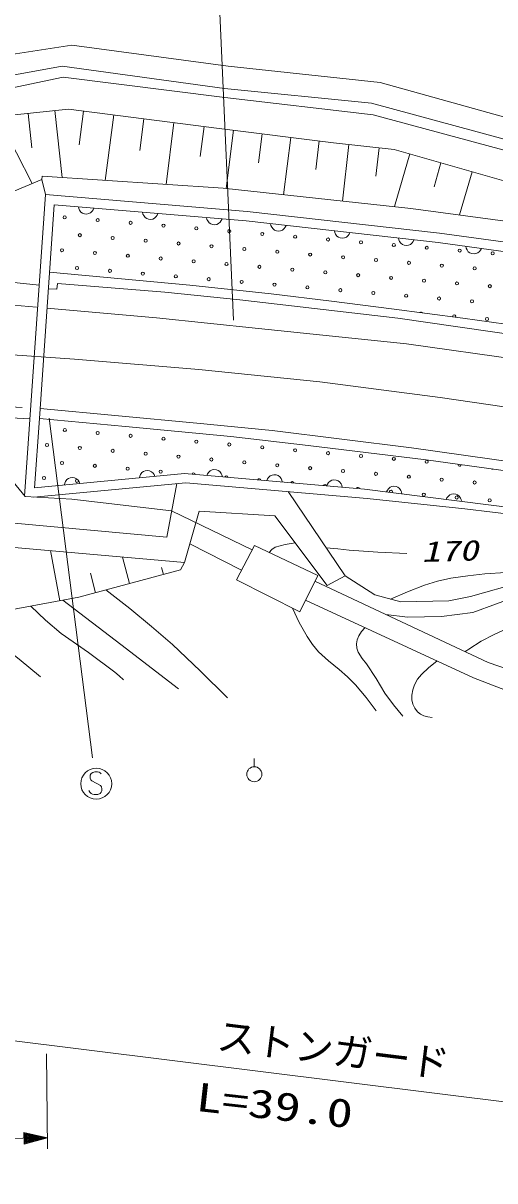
# Model space of a CAD drawing. Units: millimetres, scale not verified. Extents: x -625 to 656109, y -85041 to 274959.
# Drawn here: x 381585 to 411880, y 138257 to 212676 of the extents above; entities that cross this region are included whole.
import ezdxf
from ezdxf.enums import TextEntityAlignment as Align

# ---------------------------------------------------------------- set-up
doc = ezdxf.new("R2010")
doc.units = ezdxf.units.MM
doc.header["$LTSCALE"] = 1000
doc.linetypes.add('DASHED', pattern=[7.5, 6, -1.5])
doc.linetypes.add('LONG_DASHED_DOTTED', pattern=[15.25, 12, -1.5, 0.25, -1.5])
for name, color, linetype, lineweight in [('S-BGD', 7, 'Continuous', 13), ('S-BGD-HTXT', 6, 'Continuous', 13), ('S-BMK', 2, 'LONG_DASHED_DOTTED', 13)]:
    doc.layers.add(name, color=color, linetype=linetype, lineweight=lineweight)
doc.styles.add('ＭＳ ゴシック', font='')
doc.styles.add('ＭＳ 明朝', font='')
doc.styles.get('ＭＳ ゴシック').set_extended_font_data('MS Gothic')
doc.styles.get('ＭＳ 明朝').set_extended_font_data('MS Mincho')

# ---------------------------------------------------------------- blocks, each defined once
blk = doc.blocks.new('BUHIN6')
at = {"layer": 'S-BGD'}
blk.add_lwpolyline([(498, -42), (449, -153), (381, -245), (277, -347), (162, -398), (42, -423), (-112, -410), (-226, -365), (-331, -296), (-419, -178), (-471, -76), (-498, 42)], dxfattribs=at)
blk = doc.blocks.new('BUHIN7')
at = {"layer": 'S-BGD'}
blk.add_lwpolyline([(497, -56), (444, -166), (374, -256), (267, -355), (151, -402), (30, -424), (-124, -406), (-237, -358), (-339, -286), (-424, -166), (-472, -63), (-497, 56)], dxfattribs=at)
blk = doc.blocks.new('BUHIN8')
at = {"layer": 'S-BGD'}
blk.add_lwpolyline([(495, -68), (440, -177), (367, -265), (258, -361), (141, -406), (20, -424), (-134, -403), (-245, -352), (-346, -278), (-428, -156), (-474, -51), (-495, 68)], dxfattribs=at)
blk = doc.blocks.new('BUHIN13')
at = {"layer": 'S-BGD'}
blk.add_lwpolyline([(-496, 64), (-442, 173), (-370, 262), (-261, 359), (-145, 404), (-24, 424), (130, 404), (242, 355), (344, 281), (426, 159), (473, 55), (496, -64)], dxfattribs=at)
blk = doc.blocks.new('BUHIN14')
at = {"layer": 'S-BGD'}
blk.add_lwpolyline([(-498, 43), (-448, 154), (-380, 246), (-276, 347), (-162, 398), (-41, 423), (113, 409), (227, 364), (331, 295), (419, 177), (471, 75), (498, -43)], dxfattribs=at)
blk = doc.blocks.new('BUHIN15')
at = {"layer": 'S-BGD'}
blk.add_lwpolyline([(-498, -47), (-469, 71), (-418, 174), (-334, 292), (-230, 362), (-116, 408), (38, 423), (158, 399), (273, 350), (381, 249), (450, 158), (498, 47)], dxfattribs=at)
blk = doc.blocks.new('BUHIN16')
at = {"layer": 'S-BGD'}
blk.add_lwpolyline([(310, 645), (255, 705), (180, 740), (75, 760), (-80, 760), (-210, 725), (-320, 650), (-385, 540), (-390, 425), (-385, 350), (-345, 250), (-275, 195), (270, -120), (330, -210), (370, -335), (360, -455), (325, -550), (255, -640), (100, -685), (-130, -685), (-230, -670), (-325, -625), (-405, -550), (-475, -435)], dxfattribs=at)
blk.add_circle((0, 0), 995, dxfattribs=at)
blk = doc.blocks.new('BUHIN19')
at = {"layer": 'S-BGD'}
blk.add_line((0, 229), (0, 750), dxfattribs=at)
blk.add_circle((0, -262), 484, dxfattribs=at)

msp = doc.modelspace()

# ---------------------------------------------------------------- hatches: boundary and pattern name
at = {"layer": 'S-BGD'}
h = msp.add_hatch(dxfattribs=at)
h.set_pattern_fill('USER', color=256, style=0, pattern_type=2)
h.set_pattern_definition([(17.95, (400000, 200000), (-462400000, 1427000000), []), (287.95, (400000, 200000), (1427000000, 462400000), [])])
h.paths.add_polyline_path([(395295, 176901), (399352, 174830), (400505, 177179), (396448, 179101)])

# ---------------------------------------------------------------- linework, layer by layer
for p, q in [((395086, 193574), (393747, 224260)), ((377574, 210155), (384701, 211250)), ((384701, 211250), (394762, 209905)), ((384099, 209910), (378158, 208826)), ((394507, 208479), (384099, 209910)), ((394762, 209905), (404520, 208864)), ((378575, 208032), (384157, 209209)), ((384157, 209209), (394543, 207899)), ((403969, 207525), (394507, 208479)), ((404520, 208864), (415885, 205699)), ((394543, 207899), (404071, 206777)), ((381034, 206772), (384494, 207150)), ((383629, 207055), (384100, 202748)), ((384494, 207150), (394173, 205906)), ((385462, 207026), (385184, 204860)), ((415122, 204507), (403969, 207525)), ((380142, 206312), (382170, 202375)), ((381899, 206866), (382140, 204665)), ((387398, 206777), (386857, 202566)), ((389334, 206528), (389071, 204483)), ((391269, 206280), (390759, 202309)), ((404071, 206777), (414987, 203824)), ((393205, 206031), (392958, 204106)), ((394173, 205906), (401526, 204987)), ((395092, 205792), (394624, 202047)), ((396930, 205562), (396698, 203705)), ((398769, 205332), (398309, 201650)), ((400607, 205102), (400379, 203277)), ((401526, 204987), (405413, 204555)), ((402498, 204879), (402093, 201243)), ((404442, 204663), (404240, 202848)), ((405413, 204555), (415416, 201689)), ((406414, 204268), (405444, 200883)), ((408414, 203695), (407975, 202162)), ((382785, 202634), (378432, 200802)), ((382803, 202833), (382785, 202634)), ((382785, 202634), (383015, 201652)), ((394434, 202068), (382803, 202833)), ((410415, 203122), (409620, 200346)), ((406491, 200770), (394434, 202068)), ((381680, 182280), (383015, 201652)), ((383572, 201003), (382625, 187256)), ((383015, 201652), (395977, 200561)), ((395918, 199964), (383572, 201003)), ((395977, 200561), (408316, 199173)), ((418062, 199202), (406491, 200770)), ((408241, 198578), (395918, 199964)), ((408316, 199173), (417454, 197916)), ((417369, 197322), (408241, 198578)), ((392287, 195834), (383273, 196665)), ((382614, 195836), (376507, 196457)), ((383747, 195578), (383800, 195948)), ((383800, 195948), (390686, 195393)), ((397505, 195269), (392287, 195834)), ((383200, 195606), (383747, 195578)), ((390686, 195393), (395498, 194890)), ((401393, 194803), (397505, 195269)), ((382435, 194420), (376426, 194955)), ((390155, 193734), (383113, 194344)), ((395498, 194890), (405640, 193701)), ((405248, 194305), (401393, 194803)), ((409834, 193707), (405248, 194305)), ((396691, 193052), (390155, 193734)), ((405640, 193701), (414856, 192379)), ((418163, 192556), (409834, 193707)), ((406197, 192055), (396691, 193052)), ((416565, 190599), (406197, 192055)), ((376748, 188310), (381715, 182238)), ((382670, 187915), (392731, 186968)), ((382319, 182812), (382625, 187256)), ((382625, 187256), (388159, 186757)), ((383247, 187284), (386047, 165455)), ((392731, 186968), (397576, 186497)), ((388159, 186757), (394931, 186104)), ((394931, 186104), (399881, 185529)), ((397576, 186497), (406534, 185369)), ((399881, 185529), (407478, 184608)), ((406534, 185369), (417076, 183896)), ((407478, 184608), (417147, 183265)), ((382277, 182206), (392042, 183129)), ((391956, 183721), (382319, 182812)), ((391461, 183074), (390821, 179624)), ((403507, 182729), (391956, 183721)), ((392042, 183129), (403677, 182122)), ((398610, 182560), (402271, 177145)), ((422624, 180273), (403507, 182729)), ((381715, 182238), (384713, 182070)), ((384713, 182070), (391121, 181329)), ((403677, 182122), (409963, 181465)), ((391121, 181329), (396302, 178823)), ((392889, 181306), (391950, 178002)), ((397757, 181001), (392889, 181306)), ((401119, 176533), (397757, 181001)), ((409963, 181465), (417554, 180502)), ((390821, 179624), (381017, 180527)), ((380017, 179063), (391950, 178002)), ((383945, 175549), (383344, 178767)), ((395614, 177510), (392293, 179206)), ((395295, 176901), (396448, 179101)), ((396448, 179101), (400505, 177179)), ((388419, 176650), (387961, 178357)), ((391950, 178002), (391685, 177525)), ((391685, 177525), (385152, 175774)), ((386241, 176066), (385906, 177318)), ((390596, 177233), (390474, 177688)), ((400505, 177179), (399352, 174830)), ((402271, 177145), (401119, 176533)), ((402271, 177145), (404169, 175917)), ((399352, 174830), (395295, 176901)), ((400316, 176795), (411462, 171582)), ((410307, 175827), (413993, 176861)), ((385152, 175774), (380326, 174873)), ((404169, 175917), (405832, 175467)), ((408934, 175534), (410307, 175827)), ((414001, 176091), (410473, 174787)), ((410513, 170582), (399720, 175581)), ((405832, 175467), (408934, 175534)), ((406271, 174495), (404872, 174664)), ((408450, 174540), (406271, 174495)), ((410473, 174787), (408450, 174540)), ((411462, 171582), (417000, 169633)), ((416744, 168198), (410513, 170582))]:
    msp.add_line(p, q, dxfattribs=at)
at = {"layer": 'S-BGD', "linetype": 'DASHED'}
for p, q in [((368027, 188643), (382071, 187944)), ((382023, 187246), (369587, 187865))]:
    msp.add_line(p, q, dxfattribs=at)
at = {"layer": 'S-BGD'}
for points in [[(382691, 170649), (381324, 171791), (379912, 172891), (377790, 174321), (375710, 175796), (373178, 178134), (370589, 180441), (369301, 181611), (368057, 182821), (367199, 183738), (366385, 184696), (365232, 186127), (364027, 187526), (363534, 188046), (363033, 188560)], [(405186, 175642), (406262, 176122), (407366, 176549), (408206, 176798), (409063, 176989), (410143, 177158), (411243, 177270), (412576, 177371), (413902, 177532), (414573, 177674), (415232, 177875), (416123, 178186), (417035, 178439), (417744, 178537), (418464, 178575), (419409, 178604), (420340, 178692), (420968, 178830), (421593, 179029), (422312, 179314), (423034, 179631)], [(399060, 179268), (398415, 179162), (397773, 178993), (397567, 178846), (397388, 178655)], [(406228, 178593), (404375, 178671), (402526, 178808), (401791, 178874), (401056, 178942)], [(394705, 169314), (392963, 171040), (391175, 172728), (389826, 173902), (388431, 175038), (387668, 175638), (386895, 176241)], [(420213, 176336), (418592, 175503), (416927, 174717), (416335, 174511), (415725, 174363), (414391, 174134), (413061, 173845), (412438, 173645), (411827, 173385), (411004, 172938), (410204, 172435), (410086, 172358), (409968, 172281)], [(382071, 175199), (383027, 174300), (384028, 173443), (385771, 172226), (387476, 170962), (387751, 170716), (388031, 170458)], [(391559, 169886), (387856, 172734), (384143, 175586)], [(398877, 175073), (399322, 174144), (399819, 173247), (400164, 172739), (400556, 172271), (401190, 171686), (401879, 171134), (402426, 170664), (402936, 170145), (403622, 169326), (404268, 168470)], [(405973, 168129), (405370, 168851), (404818, 169605), (404259, 170558), (403646, 171485), (403350, 171840), (403104, 172232), (403025, 172490), (403002, 172773), (403040, 173044), (403136, 173294), (403312, 173561), (403530, 173816)], [(408160, 171672), (407644, 171265), (407167, 170810), (406922, 170498), (406718, 170138), (406603, 169822), (406542, 169482), (406549, 169188), (406618, 168898), (406742, 168635), (406916, 168408), (407108, 168249), (407327, 168145), (407577, 168083), (407849, 168044)]]:
    msp.add_lwpolyline(points, dxfattribs=at)
for points in [[(382685, 141011), (381796, 140793), (381790, 141206)], [(382382, 141007), (381907, 140907), (381904, 141095)]]:
    msp.add_lwpolyline(points, close=True, dxfattribs=at)
for centre in [(384256, 200192), (386370, 200015), (388484, 199837), (390598, 199659), (392712, 199481), (385224, 199047), (387338, 198869), (389452, 198691), (394825, 199303), (396939, 199125), (399053, 198947), (401167, 198769), (384078, 198079), (386192, 197901), (391566, 198513), (393680, 198335), (395793, 198157), (397907, 197979), (403281, 198591), (405395, 198414), (407508, 198236), (409622, 198058), (411736, 197880), (388306, 197723), (390420, 197545), (392534, 197367), (394648, 197189), (400021, 197801), (402135, 197623), (404249, 197446), (406363, 197268), (385046, 196933), (387160, 196755), (389274, 196577), (391388, 196399), (396761, 197011), (398875, 196833), (400989, 196656), (403103, 196478), (408476, 197090), (410590, 196912), (393502, 196221), (395615, 196043), (397729, 195865), (399843, 195688), (405217, 196300), (407331, 196122), (409444, 195944), (411558, 195766), (401957, 195510), (404071, 195332), (406185, 195154), (408299, 194976), (410412, 194798), (411380, 193652), (384259, 186518), (386373, 186332), (388486, 186147), (390599, 185962), (383110, 185554), (385223, 185368), (392712, 185777), (394825, 185592), (396939, 185406), (399052, 185221), (387337, 185183), (389450, 184998), (391563, 184813), (393676, 184628), (401165, 185036), (403278, 184851), (405391, 184666), (407505, 184480), (384074, 184404), (386187, 184219), (388301, 184034), (390414, 183849), (395789, 184442), (397903, 184257), (400016, 184072), (402129, 183887), (382925, 183440), (385038, 183255), (404242, 183702), (406355, 183516), (408469, 183331), (410582, 183146), (407320, 182367), (409433, 182182), (411546, 181997)]:
    msp.add_circle(centre, 99.5, dxfattribs=at)
for centre, start, end in [((407153, 194008), 21.47529, 143.662), ((409267, 193830), 323.1203, 202.01699), ((409618, 184295), 163.23273, 0.95285), ((411731, 184110), 239.62311, 284.56247), ((392527, 183664), 359.93341, 170.24602), ((394640, 183478), 2.04132, 168.13811), ((396753, 183293), 4.15873, 166.02069), ((398867, 183108), 6.28872, 163.8907), ((400980, 182923), 8.43451, 161.74491), ((403093, 182738), 10.59955, 159.57988), ((405206, 182552), 327.95703, 197.40317)]:
    msp.add_arc(centre, 99.5, start, end, dxfattribs=at)
at = {"layer": 'S-BGD-HTXT'}
for p, q in [((377625, 147686), (418319, 142599)), ((383151, 140312), (383084, 146416)), ((173276, 138257), (383143, 141017))]:
    msp.add_line(p, q, dxfattribs=at)
for points in [[(383143, 141017), (381638, 141372), (381648, 140622)], [(382835, 141013), (381740, 140736), (381733, 141261)], [(382532, 141009), (381851, 140850), (381847, 141150)]]:
    msp.add_lwpolyline(points, close=True, dxfattribs=at)
for points in [[(382989, 141015), (381685, 140679), (381676, 141317), (382985, 141015)], [(381962, 141001), (382228, 141005), (381962, 140964), (381961, 141039), (382228, 141005)]]:
    msp.add_lwpolyline(points, dxfattribs=at)
at = {"layer": 'S-BMK'}
for p, q in [((378031, 191555), (384876, 191085)), ((384876, 191085), (392866, 190414)), ((392866, 190414), (400649, 189609)), ((400649, 189609), (408366, 188603)), ((408366, 188603), (415391, 187586))]:
    msp.add_line(p, q, dxfattribs=at)

# ---------------------------------------------------------------- block references
for name, p in [('BUHIN6', (385629, 200829)), ('BUHIN6', (389745, 200483)), ('BUHIN6', (393860, 200137)), ('BUHIN7', (397972, 199733)), ('BUHIN7', (402080, 199271)), ('BUHIN7', (406187, 198809)), ('BUHIN8', (410523, 198264)), ('BUHIN15', (389547, 183494)), ('BUHIN14', (393881, 183556)), ('BUHIN15', (384728, 183039)), ('BUHIN14', (397731, 183225)), ('BUHIN14', (401581, 182894)), ('BUHIN13', (405418, 182483)), ('BUHIN13', (409242, 181992)), ('BUHIN19', (396431, 164655)), ('BUHIN16', (386277, 163786))]:
    msp.add_blockref(name, p)

# ---------------------------------------------------------------- texts
at = {"layer": 'S-BGD', "style": 'ＭＳ 明朝', "oblique": 15, "width": 1.35}
msp.add_text('170', height=1320, rotation=1.6, dxfattribs=at).set_placement((407197, 177644), align=Align.BOTTOM_LEFT)
at = {"layer": 'S-BGD-HTXT', "style": 'ＭＳ ゴシック'}
msp.add_text('ストンガード', height=1833, rotation=352.9, dxfattribs=at).set_placement((393889, 146157), align=Align.BOTTOM_LEFT)
at = {"layer": 'S-BGD-HTXT', "style": 'ＭＳ ゴシック', "width": 1.35}
msp.add_text('L=39.0', height=1833, rotation=353.6, dxfattribs=at).set_placement((392556, 142217), align=Align.BOTTOM_LEFT)

doc.saveas('drawing.dxf')
